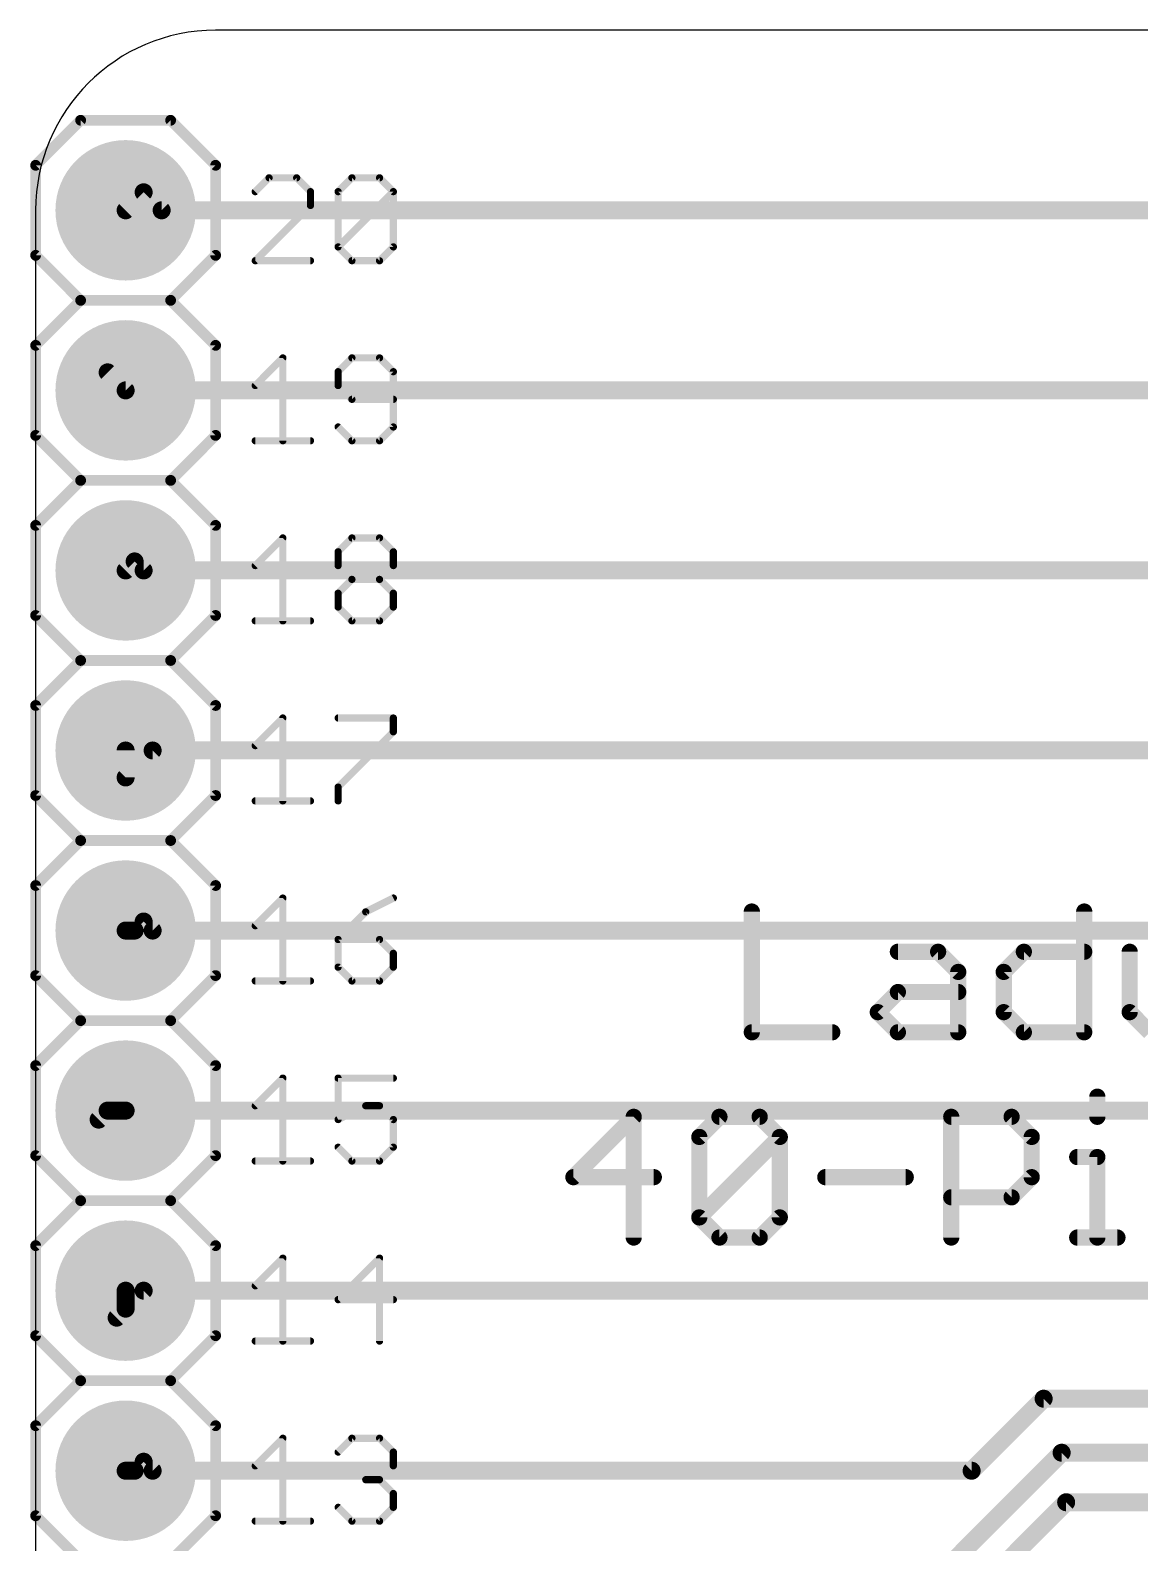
# Model space of a CAD drawing. Extents: x -28 to 28, y -5.2 to 53.3.
# Drawn here: x -28.02 to -12.36, y 32 to 53.34 of the extents above; entities that cross this region are included whole.
import ezdxf

# ---------------------------------------------------------------- set-up
doc = ezdxf.new("R2010")
doc.units = 0
for name, color, linetype in [('1', 12, 'CONTINUOUS'), ('17', 110, 'CONTINUOUS'), ('20', 53, 'CONTINUOUS'), ('21', 40, 'CONTINUOUS'), ('29', 253, 'CONTINUOUS'), ('51', 253, 'CONTINUOUS')]:
    doc.layers.add(name, color=color, linetype=linetype)

# ---------------------------------------------------------------- blocks, each defined once
blk = doc.blocks.new('RECT')
blk.add_solid([(-0.5, -0.5), (0.5, -0.5), (-0.5, 0.5), (0.5, 0.5)])
blk = doc.blocks.new('ROUNDP')
at = {"const_width": 0.5}
blk.add_lwpolyline([(0, -0.25, 1), (0, 0.25, 1), (0, -0.25)], format="xyb", dxfattribs=at)

msp = doc.modelspace()

# ---------------------------------------------------------------- linework, layer by layer
at = {"layer": '1', "const_width": 0.254}
for points in [[(-26.416, 51.054), (-26.67, 50.8)], [(-26.162, 50.8), (-26.416, 51.054)], [(-8.763, 50.8), (-26.162, 50.8)], [(-26.67, 48.26), (-26.924, 48.514)], [(-8.382, 48.26), (-26.67, 48.26)], [(-26.543, 45.847), (-26.67, 45.72)], [(-26.416, 45.72), (-26.543, 45.847)], [(-9.144, 45.72), (-26.416, 45.72)], [(-26.67, 42.799), (-26.67, 43.18)], [(-26.289, 43.18), (-26.67, 42.799)], [(-9.906, 43.18), (-26.289, 43.18)], [(-26.543, 40.64), (-26.67, 40.64)], [(-26.416, 40.767), (-26.543, 40.64)], [(-26.289, 40.64), (-26.416, 40.767)], [(-10.795, 40.64), (-26.289, 40.64)], [(-26.924, 38.1), (-27.051, 37.973)], [(-26.924, 38.1), (-26.67, 38.1)], [(-7.4295, 38.1), (-26.924, 38.1)], [(-26.67, 35.306), (-26.67, 35.56)], [(-26.416, 35.56), (-26.67, 35.306)], [(-5.969, 35.56), (-26.416, 35.56)], [(-26.67, 35.306), (-26.797, 35.179)], [(-13.716, 34.036), (-14.732, 33.02)], [(-5.207, 34.036), (-13.716, 34.036)], [(-13.462, 33.274), (-16.256, 30.48)], [(-5.3975, 33.274), (-13.462, 33.274)], [(-26.543, 33.02), (-26.67, 33.02)], [(-26.416, 33.147), (-26.543, 33.02)], [(-26.289, 33.02), (-26.416, 33.147)], [(-14.732, 33.02), (-26.289, 33.02)], [(-13.3985, 32.5755), (-18.034, 27.94)], [(-5.7785, 32.5755), (-13.3985, 32.5755)]]:
    msp.add_lwpolyline(points, dxfattribs=at)
at = {"layer": '1', "const_width": 0.127}
for points in [[(-26.3711, 51.0989, 1), (-26.4609, 51.0091)], [(-26.3711, 51.0091, 1), (-26.4609, 51.0989)], [(-26.7149, 50.8449, 1), (-26.6251, 50.7551)], [(-26.162, 50.8635, 1), (-26.162, 50.7365)], [(-26.2069, 50.7551, 1), (-26.1171, 50.8449)], [(-26.8791, 48.5589, 1), (-26.9689, 48.4691)], [(-26.67, 48.3235, 1), (-26.67, 48.1965)], [(-26.7149, 48.2151, 1), (-26.6251, 48.3049)], [(-26.4981, 45.8919, 1), (-26.5879, 45.8021)], [(-26.4981, 45.8021, 1), (-26.5879, 45.8919)], [(-26.7149, 45.7649, 1), (-26.6251, 45.6751)], [(-26.416, 45.7835, 1), (-26.416, 45.6565)], [(-26.4609, 45.6751, 1), (-26.3711, 45.7649)], [(-26.6065, 43.18, 1), (-26.7335, 43.18)], [(-26.289, 43.2435, 1), (-26.289, 43.1165)], [(-26.2441, 43.1351, 1), (-26.3339, 43.2249)], [(-26.7149, 42.8439, 1), (-26.6251, 42.7541)], [(-26.7335, 42.799, 1), (-26.6065, 42.799)], [(-26.67, 40.7035, 1), (-26.67, 40.5765)], [(-26.543, 40.5765, 1), (-26.543, 40.7035)], [(-26.3711, 40.8119, 1), (-26.4609, 40.7221)], [(-26.3711, 40.7221, 1), (-26.4609, 40.8119)], [(-26.289, 40.7035, 1), (-26.289, 40.5765)], [(-26.5879, 40.6849, 1), (-26.4981, 40.5951)], [(-26.3339, 40.5951, 1), (-26.2441, 40.6849)], [(-26.924, 38.1635, 1), (-26.924, 38.0365)], [(-26.924, 38.1635, 1), (-26.924, 38.0365)], [(-26.8791, 38.0551, 1), (-26.9689, 38.1449)], [(-26.67, 38.0365, 1), (-26.67, 38.1635)], [(-27.0959, 38.0179, 1), (-27.0061, 37.9281)], [(-26.6065, 35.56, 1), (-26.7335, 35.56)], [(-26.416, 35.6235, 1), (-26.416, 35.4965)], [(-26.3711, 35.5151, 1), (-26.4609, 35.6049)], [(-26.6251, 35.2611, 1), (-26.7149, 35.3509)], [(-26.8419, 35.2239, 1), (-26.7521, 35.1341)], [(-26.7149, 35.3509, 1), (-26.6251, 35.2611)], [(-26.7335, 35.306, 1), (-26.6065, 35.306)], [(-13.716, 34.0995, 1), (-13.716, 33.9725)], [(-13.6711, 33.9911, 1), (-13.7609, 34.0809)], [(-13.462, 33.3375, 1), (-13.462, 33.2105)], [(-13.4171, 33.2291, 1), (-13.5069, 33.3189)], [(-26.67, 33.0835, 1), (-26.67, 32.9565)], [(-26.5879, 33.0649, 1), (-26.4981, 32.9751)], [(-26.543, 32.9565, 1), (-26.543, 33.0835)], [(-26.3711, 33.1919, 1), (-26.4609, 33.1021)], [(-26.3711, 33.1021, 1), (-26.4609, 33.1919)], [(-26.289, 33.0835, 1), (-26.289, 32.9565)], [(-26.3339, 32.9751, 1), (-26.2441, 33.0649)], [(-14.7769, 33.0649, 1), (-14.6871, 32.9751)], [(-14.732, 32.9565, 1), (-14.732, 33.0835)], [(-13.3985, 32.639, 1), (-13.3985, 32.512)], [(-13.3536, 32.5306, 1), (-13.4434, 32.6204)]]:
    msp.add_lwpolyline(points, format="xyb", dxfattribs=at)
at = {"layer": '20'}
for p, q in [((25.4, 53.34), (-25.4, 53.34)), ((-27.94, 50.8), (-27.94, -2.54))]:
    msp.add_line(p, q, dxfattribs=at)
msp.add_arc((-25.4, 50.8), 2.54, 90, 180, dxfattribs=at)
at = {"layer": '21'}
for points, const_width in [([(-27.94, 51.435), (-27.305, 52.07)], 0.1524), ([(-27.305, 52.07), (-26.035, 52.07)], 0.1524), ([(-26.035, 52.07), (-25.4, 51.435)], 0.1524), ([(-27.94, 50.165), (-27.94, 51.435)], 0.1524), ([(-25.4, 51.435), (-25.4, 50.165)], 0.1524), ([(-24.6463, 51.2582), (-24.8412, 51.0633)], 0.1016), ([(-24.2565, 51.2582), (-24.6463, 51.2582)], 0.1016), ([(-24.0616, 51.0633), (-24.2565, 51.2582)], 0.1016), ([(-23.6718, 51.0633), (-23.4769, 51.2582)], 0.1016), ([(-23.4769, 51.2582), (-23.0871, 51.2582)], 0.1016), ([(-23.0871, 51.2582), (-22.8922, 51.0633)], 0.1016), ([(-24.0616, 50.8684), (-24.0616, 51.0633)], 0.1016), ([(-23.6718, 50.2837), (-23.6718, 51.0633)], 0.1016), ([(-23.6718, 50.2837), (-22.8922, 51.0633)], 0.1016), ([(-22.8922, 51.0633), (-22.8922, 50.2837)], 0.1016), ([(-24.8412, 50.0888), (-24.0616, 50.8684)], 0.1016), ([(-27.94, 50.165), (-27.305, 49.53)], 0.1524), ([(-26.035, 49.53), (-25.4, 50.165)], 0.1524), ([(-24.0616, 50.0888), (-24.8412, 50.0888)], 0.1016), ([(-23.4769, 50.0888), (-23.6718, 50.2837)], 0.1016), ([(-23.0871, 50.0888), (-23.4769, 50.0888)], 0.1016), ([(-22.8922, 50.2837), (-23.0871, 50.0888)], 0.1016), ([(-27.94, 48.895), (-27.305, 49.53)], 0.1524), ([(-27.305, 49.53), (-26.035, 49.53)], 0.1524), ([(-26.035, 49.53), (-25.4, 48.895)], 0.1524), ([(-27.94, 47.625), (-27.94, 48.895)], 0.1524), ([(-25.4, 48.895), (-25.4, 47.625)], 0.1524), ([(-24.8412, 48.3284), (-24.4514, 48.7182)], 0.1016), ([(-24.4514, 48.7182), (-24.4514, 47.5488)], 0.1016), ([(-23.4769, 48.7182), (-23.6718, 48.5233)], 0.1016), ([(-23.0871, 48.7182), (-23.4769, 48.7182)], 0.1016), ([(-22.8922, 48.5233), (-23.0871, 48.7182)], 0.1016), ([(-23.6718, 48.5233), (-23.6718, 48.3284)], 0.1016), ([(-22.8922, 47.7437), (-22.8922, 48.5233)], 0.1016), ([(-23.6718, 48.3284), (-23.4769, 48.1335)], 0.1016), ([(-23.4769, 48.1335), (-22.8922, 48.1335)], 0.1016), ([(-23.6718, 47.7437), (-23.4769, 47.5488)], 0.1016), ([(-23.0871, 47.5488), (-22.8922, 47.7437)], 0.1016), ([(-27.94, 47.625), (-27.305, 46.99)], 0.1524), ([(-26.035, 46.99), (-25.4, 47.625)], 0.1524), ([(-24.8412, 47.5488), (-24.0616, 47.5488)], 0.1016), ([(-23.4769, 47.5488), (-23.0871, 47.5488)], 0.1016), ([(-27.94, 46.355), (-27.305, 46.99)], 0.1524), ([(-27.305, 46.99), (-26.035, 46.99)], 0.1524), ([(-26.035, 46.99), (-25.4, 46.355)], 0.1524), ([(-27.94, 45.085), (-27.94, 46.355)], 0.1524), ([(-25.4, 46.355), (-25.4, 45.085)], 0.1524), ([(-24.8412, 45.7884), (-24.4514, 46.1782)], 0.1016), ([(-24.4514, 46.1782), (-24.4514, 45.0088)], 0.1016), ([(-23.6718, 45.9833), (-23.4769, 46.1782)], 0.1016), ([(-23.4769, 46.1782), (-23.0871, 46.1782)], 0.1016), ([(-23.0871, 46.1782), (-22.8922, 45.9833)], 0.1016), ([(-23.6718, 45.7884), (-23.6718, 45.9833)], 0.1016), ([(-22.8922, 45.9833), (-22.8922, 45.7884)], 0.1016), ([(-23.4769, 45.5935), (-23.6718, 45.7884)], 0.1016), ([(-22.8922, 45.7884), (-23.0871, 45.5935)], 0.1016), ([(-23.6718, 45.3986), (-23.4769, 45.5935)], 0.1016), ([(-23.6718, 45.2037), (-23.6718, 45.3986)], 0.1016), ([(-23.4769, 45.5935), (-23.0871, 45.5935)], 0.1016), ([(-23.0871, 45.5935), (-22.8922, 45.3986)], 0.1016), ([(-22.8922, 45.3986), (-22.8922, 45.2037)], 0.1016), ([(-23.4769, 45.0088), (-23.6718, 45.2037)], 0.1016), ([(-22.8922, 45.2037), (-23.0871, 45.0088)], 0.1016), ([(-27.305, 44.45), (-27.94, 45.085)], 0.1524), ([(-25.4, 45.085), (-26.035, 44.45)], 0.1524), ([(-24.8412, 45.0088), (-24.0616, 45.0088)], 0.1016), ([(-23.0871, 45.0088), (-23.4769, 45.0088)], 0.1016), ([(-27.94, 43.815), (-27.305, 44.45)], 0.1524), ([(-27.305, 44.45), (-26.035, 44.45)], 0.1524), ([(-26.035, 44.45), (-25.4, 43.815)], 0.1524), ([(-27.94, 42.545), (-27.94, 43.815)], 0.1524), ([(-25.4, 43.815), (-25.4, 42.545)], 0.1524), ([(-24.8412, 43.2484), (-24.4514, 43.6382)], 0.1016), ([(-24.4514, 43.6382), (-24.4514, 42.4688)], 0.1016), ([(-23.6718, 43.6382), (-22.8922, 43.6382)], 0.1016), ([(-22.8922, 43.6382), (-22.8922, 43.4433)], 0.1016), ([(-22.8922, 43.4433), (-23.6718, 42.6637)], 0.1016), ([(-23.6718, 42.6637), (-23.6718, 42.4688)], 0.1016), ([(-27.305, 41.91), (-27.94, 42.545)], 0.1524), ([(-25.4, 42.545), (-26.035, 41.91)], 0.1524), ([(-24.8412, 42.4688), (-24.0616, 42.4688)], 0.1016), ([(-27.94, 41.275), (-27.305, 41.91)], 0.1524), ([(-27.305, 41.91), (-26.035, 41.91)], 0.1524), ([(-26.035, 41.91), (-25.4, 41.275)], 0.1524), ([(-27.94, 40.005), (-27.94, 41.275)], 0.1524), ([(-25.4, 41.275), (-25.4, 40.005)], 0.1524), ([(-24.8412, 40.7084), (-24.4514, 41.0982)], 0.1016), ([(-24.4514, 41.0982), (-24.4514, 39.9288)], 0.1016), ([(-22.8922, 41.0982), (-23.282, 40.9033)], 0.1016), ([(-17.8341, 40.9082), (-17.8341, 39.2049)], 0.2286), ([(-13.1436, 40.9082), (-13.1436, 39.2049)], 0.2286), ([(-23.282, 40.9033), (-23.6718, 40.5135)], 0.1016), ([(-23.6718, 40.5135), (-23.6718, 40.1237)], 0.1016), ([(-23.0871, 40.5135), (-23.6718, 40.5135)], 0.1016), ([(-22.8922, 40.3186), (-23.0871, 40.5135)], 0.1016), ([(-22.8922, 40.1237), (-22.8922, 40.3186)], 0.1016), ([(-15.7727, 40.3404), (-15.205, 40.3404)], 0.2286), ([(-15.205, 40.3404), (-14.9211, 40.0565)], 0.2286), ([(-14.2791, 40.0565), (-13.9953, 40.3404)], 0.2286), ([(-13.9953, 40.3404), (-13.1436, 40.3404)], 0.2286), ([(-12.5016, 40.3404), (-12.5016, 39.4888)], 0.2286), ([(-23.6718, 40.1237), (-23.4769, 39.9288)], 0.1016), ([(-23.0871, 39.9288), (-22.8922, 40.1237)], 0.1016), ([(-14.9211, 40.0565), (-14.9211, 39.2049)], 0.2286), ([(-14.2791, 39.4888), (-14.2791, 40.0565)], 0.2286), ([(-27.94, 40.005), (-27.305, 39.37)], 0.1524), ([(-26.035, 39.37), (-25.4, 40.005)], 0.1524), ([(-24.8412, 39.9288), (-24.0616, 39.9288)], 0.1016), ([(-23.4769, 39.9288), (-23.0871, 39.9288)], 0.1016), ([(-16.0566, 39.4888), (-15.7727, 39.7726)], 0.2286), ([(-15.7727, 39.7726), (-14.9211, 39.7726)], 0.2286), ([(-15.7727, 39.2049), (-16.0566, 39.4888)], 0.2286), ([(-13.9953, 39.2049), (-14.2791, 39.4888)], 0.2286), ([(-12.5016, 39.4888), (-12.2178, 39.2049)], 0.2286), ([(-27.94, 38.735), (-27.305, 39.37)], 0.1524), ([(-27.305, 39.37), (-26.035, 39.37)], 0.1524), ([(-26.035, 39.37), (-25.4, 38.735)], 0.1524), ([(-17.8341, 39.2049), (-16.6986, 39.2049)], 0.2286), ([(-14.9211, 39.2049), (-15.7727, 39.2049)], 0.2286), ([(-13.1436, 39.2049), (-13.9953, 39.2049)], 0.2286), ([(-27.94, 37.465), (-27.94, 38.735)], 0.1524), ([(-25.4, 38.735), (-25.4, 37.465)], 0.1524), ([(-24.8412, 38.1684), (-24.4514, 38.5582)], 0.1016), ([(-24.4514, 38.5582), (-24.4514, 37.3888)], 0.1016), ([(-22.8922, 38.5582), (-23.6718, 38.5582)], 0.1016), ([(-23.6718, 38.5582), (-23.6718, 37.9735)], 0.1016), ([(-12.9584, 38.2964), (-12.9584, 38.0126)], 0.2286), ([(-23.6718, 37.9735), (-23.282, 38.1684)], 0.1016), ([(-23.282, 38.1684), (-23.0871, 38.1684)], 0.1016), ([(-23.0871, 38.1684), (-22.8922, 37.9735)], 0.1016), ([(-22.8922, 37.9735), (-22.8922, 37.5837)], 0.1016), ([(-19.5006, 38.0126), (-20.3522, 37.1609)], 0.2286), ([(-19.5006, 36.3093), (-19.5006, 38.0126)], 0.2286), ([(-18.5747, 37.7287), (-18.2908, 38.0126)], 0.2286), ([(-18.2908, 38.0126), (-17.7231, 38.0126)], 0.2286), ([(-17.7231, 38.0126), (-17.4392, 37.7287)], 0.2286), ([(-15.0197, 36.3093), (-15.0197, 38.0126)], 0.2286), ([(-15.0197, 38.0126), (-14.1681, 38.0126)], 0.2286), ([(-14.1681, 38.0126), (-13.8842, 37.7287)], 0.2286), ([(-18.5747, 36.5932), (-18.5747, 37.7287)], 0.2286), ([(-18.5747, 36.5932), (-17.4392, 37.7287)], 0.2286), ([(-17.4392, 37.7287), (-17.4392, 36.5932)], 0.2286), ([(-13.8842, 37.7287), (-13.8842, 37.1609)], 0.2286), ([(-23.4769, 37.3888), (-23.6718, 37.5837)], 0.1016), ([(-22.8922, 37.5837), (-23.0871, 37.3888)], 0.1016), ([(-13.2423, 37.4448), (-12.9584, 37.4448)], 0.2286), ([(-12.9584, 37.4448), (-12.9584, 36.3093)], 0.2286), ([(-27.305, 36.83), (-27.94, 37.465)], 0.1524), ([(-25.4, 37.465), (-26.035, 36.83)], 0.1524), ([(-24.8412, 37.3888), (-24.0616, 37.3888)], 0.1016), ([(-23.0871, 37.3888), (-23.4769, 37.3888)], 0.1016), ([(-20.3522, 37.1609), (-19.2167, 37.1609)], 0.2286), ([(-16.7972, 37.1609), (-15.6617, 37.1609)], 0.2286), ([(-13.8842, 37.1609), (-14.1681, 36.8771)], 0.2286), ([(-14.1681, 36.8771), (-15.0197, 36.8771)], 0.2286), ([(-27.94, 36.195), (-27.305, 36.83)], 0.1524), ([(-27.305, 36.83), (-26.035, 36.83)], 0.1524), ([(-26.035, 36.83), (-25.4, 36.195)], 0.1524), ([(-18.2908, 36.3093), (-18.5747, 36.5932)], 0.2286), ([(-17.4392, 36.5932), (-17.7231, 36.3093)], 0.2286), ([(-27.94, 34.925), (-27.94, 36.195)], 0.1524), ([(-25.4, 36.195), (-25.4, 34.925)], 0.1524), ([(-17.7231, 36.3093), (-18.2908, 36.3093)], 0.2286), ([(-13.2423, 36.3093), (-12.6745, 36.3093)], 0.2286), ([(-24.8412, 35.6284), (-24.4514, 36.0182)], 0.1016), ([(-24.4514, 36.0182), (-24.4514, 34.8488)], 0.1016), ([(-23.0871, 36.0182), (-23.6718, 35.4335)], 0.1016), ([(-23.0871, 34.8488), (-23.0871, 36.0182)], 0.1016), ([(-23.6718, 35.4335), (-22.8922, 35.4335)], 0.1016), ([(-27.305, 34.29), (-27.94, 34.925)], 0.1524), ([(-25.4, 34.925), (-26.035, 34.29)], 0.1524), ([(-24.8412, 34.8488), (-24.0616, 34.8488)], 0.1016), ([(-27.94, 33.655), (-27.305, 34.29)], 0.1524), ([(-27.305, 34.29), (-26.035, 34.29)], 0.1524), ([(-26.035, 34.29), (-25.4, 33.655)], 0.1524), ([(-27.94, 32.385), (-27.94, 33.655)], 0.1524), ([(-25.4, 33.655), (-25.4, 32.385)], 0.1524), ([(-24.8412, 33.0884), (-24.4514, 33.4782)], 0.1016), ([(-24.4514, 33.4782), (-24.4514, 32.3088)], 0.1016), ([(-23.6718, 33.2833), (-23.4769, 33.4782)], 0.1016), ([(-23.4769, 33.4782), (-23.0871, 33.4782)], 0.1016), ([(-23.0871, 33.4782), (-22.8922, 33.2833)], 0.1016), ([(-22.8922, 33.2833), (-22.8922, 33.0884)], 0.1016), ([(-22.8922, 33.0884), (-23.0871, 32.8935)], 0.1016), ([(-23.0871, 32.8935), (-23.282, 32.8935)], 0.1016), ([(-23.0871, 32.8935), (-22.8922, 32.6986)], 0.1016), ([(-22.8922, 32.6986), (-22.8922, 32.5037)], 0.1016), ([(-27.94, 32.385), (-27.305, 31.75)], 0.1524), ([(-26.035, 31.75), (-25.4, 32.385)], 0.1524), ([(-23.4769, 32.3088), (-23.6718, 32.5037)], 0.1016), ([(-22.8922, 32.5037), (-23.0871, 32.3088)], 0.1016), ([(-24.8412, 32.3088), (-24.0616, 32.3088)], 0.1016), ([(-23.0871, 32.3088), (-23.4769, 32.3088)], 0.1016)]:
    msp.add_lwpolyline(points, dxfattribs=dict(at, const_width=const_width))
for points, const_width in [([(-27.305, 52.1081, 1), (-27.305, 52.0319)], 0.0762), ([(-27.2781, 52.0431, 1), (-27.3319, 52.0969)], 0.0762), ([(-26.0081, 52.0969, 1), (-26.0619, 52.0431)], 0.0762), ([(-26.035, 52.0319, 1), (-26.035, 52.1081)], 0.0762), ([(-27.9019, 51.435, 1), (-27.9781, 51.435)], 0.0762), ([(-27.9669, 51.4619, 1), (-27.9131, 51.4081)], 0.0762), ([(-25.3619, 51.435, 1), (-25.4381, 51.435)], 0.0762), ([(-25.4269, 51.4081, 1), (-25.3731, 51.4619)], 0.0762), ([(-24.6463, 51.2836, 1), (-24.6463, 51.2328)], 0.0508), ([(-24.6283, 51.2402, 1), (-24.6643, 51.2762)], 0.0508), ([(-24.2385, 51.2762, 1), (-24.2745, 51.2402)], 0.0508), ([(-24.2565, 51.2328, 1), (-24.2565, 51.2836)], 0.0508), ([(-23.4769, 51.2836, 1), (-23.4769, 51.2328)], 0.0508), ([(-23.4589, 51.2402, 1), (-23.4949, 51.2762)], 0.0508), ([(-23.0691, 51.2762, 1), (-23.1051, 51.2402)], 0.0508), ([(-23.0871, 51.2328, 1), (-23.0871, 51.2836)], 0.0508), ([(-24.8592, 51.0813, 1), (-24.8232, 51.0453)], 0.0508), ([(-24.0362, 51.0633, 1), (-24.087, 51.0633)], 0.0508), ([(-24.0796, 51.0453, 1), (-24.0436, 51.0813)], 0.0508), ([(-23.6898, 51.0813, 1), (-23.6538, 51.0453)], 0.0508), ([(-23.6464, 51.0633, 1), (-23.6972, 51.0633)], 0.0508), ([(-22.8668, 51.0633, 1), (-22.9176, 51.0633)], 0.0508), ([(-22.8742, 51.0453, 1), (-22.9102, 51.0813)], 0.0508), ([(-22.9102, 51.0453, 1), (-22.8742, 51.0813)], 0.0508), ([(-24.087, 50.8684, 1), (-24.0362, 50.8684)], 0.0508), ([(-24.0436, 50.8504, 1), (-24.0796, 50.8864)], 0.0508), ([(-27.9781, 50.165, 1), (-27.9019, 50.165)], 0.0762), ([(-27.9131, 50.1919, 1), (-27.9669, 50.1381)], 0.0762), ([(-25.4381, 50.165, 1), (-25.3619, 50.165)], 0.0762), ([(-25.3731, 50.1381, 1), (-25.4269, 50.1919)], 0.0762), ([(-23.6538, 50.3017, 1), (-23.6898, 50.2657)], 0.0508), ([(-23.6898, 50.3017, 1), (-23.6538, 50.2657)], 0.0508), ([(-23.6972, 50.2837, 1), (-23.6464, 50.2837)], 0.0508), ([(-22.9176, 50.2837, 1), (-22.8668, 50.2837)], 0.0508), ([(-22.8742, 50.2657, 1), (-22.9102, 50.3017)], 0.0508), ([(-24.8592, 50.1068, 1), (-24.8232, 50.0708)], 0.0508), ([(-24.8412, 50.1142, 1), (-24.8412, 50.0634)], 0.0508), ([(-24.0616, 50.0634, 1), (-24.0616, 50.1142)], 0.0508), ([(-23.4769, 50.1142, 1), (-23.4769, 50.0634)], 0.0508), ([(-23.4949, 50.0708, 1), (-23.4589, 50.1068)], 0.0508), ([(-23.1051, 50.1068, 1), (-23.0691, 50.0708)], 0.0508), ([(-23.0871, 50.0634, 1), (-23.0871, 50.1142)], 0.0508), ([(-27.305, 49.5681, 1), (-27.305, 49.4919)], 0.0762), ([(-27.2781, 49.5031, 1), (-27.3319, 49.5569)], 0.0762), ([(-27.3319, 49.5031, 1), (-27.2781, 49.5569)], 0.0762), ([(-26.0081, 49.5569, 1), (-26.0619, 49.5031)], 0.0762), ([(-26.0619, 49.5569, 1), (-26.0081, 49.5031)], 0.0762), ([(-26.035, 49.4919, 1), (-26.035, 49.5681)], 0.0762), ([(-27.9019, 48.895, 1), (-27.9781, 48.895)], 0.0762), ([(-27.9669, 48.9219, 1), (-27.9131, 48.8681)], 0.0762), ([(-25.3619, 48.895, 1), (-25.4381, 48.895)], 0.0762), ([(-25.4269, 48.8681, 1), (-25.3731, 48.9219)], 0.0762), ([(-24.426, 48.7182, 1), (-24.4768, 48.7182)], 0.0508), ([(-24.4334, 48.7002, 1), (-24.4694, 48.7362)], 0.0508), ([(-23.4769, 48.7436, 1), (-23.4769, 48.6928)], 0.0508), ([(-23.4589, 48.7002, 1), (-23.4949, 48.7362)], 0.0508), ([(-23.0691, 48.7362, 1), (-23.1051, 48.7002)], 0.0508), ([(-23.0871, 48.6928, 1), (-23.0871, 48.7436)], 0.0508), ([(-23.6898, 48.5413, 1), (-23.6538, 48.5053)], 0.0508), ([(-23.6464, 48.5233, 1), (-23.6972, 48.5233)], 0.0508), ([(-22.8668, 48.5233, 1), (-22.9176, 48.5233)], 0.0508), ([(-22.9102, 48.5053, 1), (-22.8742, 48.5413)], 0.0508), ([(-24.8592, 48.3464, 1), (-24.8232, 48.3104)], 0.0508), ([(-23.6538, 48.3464, 1), (-23.6898, 48.3104)], 0.0508), ([(-23.6972, 48.3284, 1), (-23.6464, 48.3284)], 0.0508), ([(-23.4769, 48.1589, 1), (-23.4769, 48.1081)], 0.0508), ([(-23.4949, 48.1155, 1), (-23.4589, 48.1515)], 0.0508), ([(-22.8922, 48.1081, 1), (-22.8922, 48.1589)], 0.0508), ([(-23.6538, 47.7617, 1), (-23.6898, 47.7257)], 0.0508), ([(-22.8742, 47.7257, 1), (-22.9102, 47.7617)], 0.0508), ([(-27.9781, 47.625, 1), (-27.9019, 47.625)], 0.0762), ([(-27.9131, 47.6519, 1), (-27.9669, 47.5981)], 0.0762), ([(-25.4381, 47.625, 1), (-25.3619, 47.625)], 0.0762), ([(-25.3731, 47.5981, 1), (-25.4269, 47.6519)], 0.0762), ([(-24.8412, 47.5742, 1), (-24.8412, 47.5234)], 0.0508), ([(-24.0616, 47.5234, 1), (-24.0616, 47.5742)], 0.0508), ([(-23.4769, 47.5742, 1), (-23.4769, 47.5234)], 0.0508), ([(-23.4949, 47.5308, 1), (-23.4589, 47.5668)], 0.0508), ([(-23.1051, 47.5668, 1), (-23.0691, 47.5308)], 0.0508), ([(-23.0871, 47.5234, 1), (-23.0871, 47.5742)], 0.0508), ([(-22.9176, 47.7437, 1), (-22.8668, 47.7437)], 0.0508), ([(-24.4768, 47.5488, 1), (-24.426, 47.5488)], 0.0508), ([(-27.305, 47.0281, 1), (-27.305, 46.9519)], 0.0762), ([(-27.2781, 46.9631, 1), (-27.3319, 47.0169)], 0.0762), ([(-27.3319, 46.9631, 1), (-27.2781, 47.0169)], 0.0762), ([(-26.0081, 47.0169, 1), (-26.0619, 46.9631)], 0.0762), ([(-26.0619, 47.0169, 1), (-26.0081, 46.9631)], 0.0762), ([(-26.035, 46.9519, 1), (-26.035, 47.0281)], 0.0762), ([(-27.9019, 46.355, 1), (-27.9781, 46.355)], 0.0762), ([(-27.9669, 46.3819, 1), (-27.9131, 46.3281)], 0.0762), ([(-25.3619, 46.355, 1), (-25.4381, 46.355)], 0.0762), ([(-25.4269, 46.3281, 1), (-25.3731, 46.3819)], 0.0762), ([(-24.426, 46.1782, 1), (-24.4768, 46.1782)], 0.0508), ([(-24.4334, 46.1602, 1), (-24.4694, 46.1962)], 0.0508), ([(-23.4769, 46.2036, 1), (-23.4769, 46.1528)], 0.0508), ([(-23.4589, 46.1602, 1), (-23.4949, 46.1962)], 0.0508), ([(-23.0691, 46.1962, 1), (-23.1051, 46.1602)], 0.0508), ([(-23.0871, 46.1528, 1), (-23.0871, 46.2036)], 0.0508), ([(-23.6898, 46.0013, 1), (-23.6538, 45.9653)], 0.0508), ([(-23.6464, 45.9833, 1), (-23.6972, 45.9833)], 0.0508), ([(-22.8668, 45.9833, 1), (-22.9176, 45.9833)], 0.0508), ([(-22.9102, 45.9653, 1), (-22.8742, 46.0013)], 0.0508), ([(-24.8592, 45.8064, 1), (-24.8232, 45.7704)], 0.0508), ([(-23.6538, 45.8064, 1), (-23.6898, 45.7704)], 0.0508), ([(-23.6972, 45.7884, 1), (-23.6464, 45.7884)], 0.0508), ([(-22.9176, 45.7884, 1), (-22.8668, 45.7884)], 0.0508), ([(-22.8742, 45.7704, 1), (-22.9102, 45.8064)], 0.0508), ([(-23.6464, 45.3986, 1), (-23.6972, 45.3986)], 0.0508), ([(-23.4769, 45.6189, 1), (-23.4769, 45.5681)], 0.0508), ([(-23.4589, 45.5755, 1), (-23.4949, 45.6115)], 0.0508), ([(-23.4949, 45.5755, 1), (-23.4589, 45.6115)], 0.0508), ([(-23.0691, 45.6115, 1), (-23.1051, 45.5755)], 0.0508), ([(-23.1051, 45.6115, 1), (-23.0691, 45.5755)], 0.0508), ([(-23.0871, 45.5681, 1), (-23.0871, 45.6189)], 0.0508), ([(-22.8668, 45.3986, 1), (-22.9176, 45.3986)], 0.0508), ([(-23.6898, 45.4166, 1), (-23.6538, 45.3806)], 0.0508), ([(-23.6538, 45.2217, 1), (-23.6898, 45.1857)], 0.0508), ([(-22.9102, 45.3806, 1), (-22.8742, 45.4166)], 0.0508), ([(-22.8742, 45.1857, 1), (-22.9102, 45.2217)], 0.0508), ([(-27.9781, 45.085, 1), (-27.9019, 45.085)], 0.0762), ([(-27.9131, 45.1119, 1), (-27.9669, 45.0581)], 0.0762), ([(-25.4381, 45.085, 1), (-25.3619, 45.085)], 0.0762), ([(-25.3731, 45.0581, 1), (-25.4269, 45.1119)], 0.0762), ([(-24.8412, 45.0342, 1), (-24.8412, 44.9834)], 0.0508), ([(-24.4768, 45.0088, 1), (-24.426, 45.0088)], 0.0508), ([(-24.0616, 44.9834, 1), (-24.0616, 45.0342)], 0.0508), ([(-23.6972, 45.2037, 1), (-23.6464, 45.2037)], 0.0508), ([(-23.4769, 45.0342, 1), (-23.4769, 44.9834)], 0.0508), ([(-23.4949, 44.9908, 1), (-23.4589, 45.0268)], 0.0508), ([(-23.1051, 45.0268, 1), (-23.0691, 44.9908)], 0.0508), ([(-23.0871, 44.9834, 1), (-23.0871, 45.0342)], 0.0508), ([(-22.9176, 45.2037, 1), (-22.8668, 45.2037)], 0.0508), ([(-27.305, 44.4881, 1), (-27.305, 44.4119)], 0.0762), ([(-27.2781, 44.4231, 1), (-27.3319, 44.4769)], 0.0762), ([(-27.3319, 44.4231, 1), (-27.2781, 44.4769)], 0.0762), ([(-26.0081, 44.4769, 1), (-26.0619, 44.4231)], 0.0762), ([(-26.0619, 44.4769, 1), (-26.0081, 44.4231)], 0.0762), ([(-26.035, 44.4119, 1), (-26.035, 44.4881)], 0.0762), ([(-27.9019, 43.815, 1), (-27.9781, 43.815)], 0.0762), ([(-27.9669, 43.8419, 1), (-27.9131, 43.7881)], 0.0762), ([(-25.3619, 43.815, 1), (-25.4381, 43.815)], 0.0762), ([(-25.4269, 43.7881, 1), (-25.3731, 43.8419)], 0.0762), ([(-24.426, 43.6382, 1), (-24.4768, 43.6382)], 0.0508), ([(-24.4334, 43.6202, 1), (-24.4694, 43.6562)], 0.0508), ([(-23.6718, 43.6636, 1), (-23.6718, 43.6128)], 0.0508), ([(-22.8668, 43.6382, 1), (-22.9176, 43.6382)], 0.0508), ([(-22.8922, 43.6128, 1), (-22.8922, 43.6636)], 0.0508), ([(-22.9176, 43.4433, 1), (-22.8668, 43.4433)], 0.0508), ([(-22.8742, 43.4253, 1), (-22.9102, 43.4613)], 0.0508), ([(-24.8592, 43.2664, 1), (-24.8232, 43.2304)], 0.0508), ([(-23.6898, 42.6817, 1), (-23.6538, 42.6457)], 0.0508), ([(-23.6464, 42.6637, 1), (-23.6972, 42.6637)], 0.0508), ([(-27.9781, 42.545, 1), (-27.9019, 42.545)], 0.0762), ([(-27.9131, 42.5719, 1), (-27.9669, 42.5181)], 0.0762), ([(-25.4381, 42.545, 1), (-25.3619, 42.545)], 0.0762), ([(-25.3731, 42.5181, 1), (-25.4269, 42.5719)], 0.0762), ([(-24.8412, 42.4942, 1), (-24.8412, 42.4434)], 0.0508), ([(-24.4768, 42.4688, 1), (-24.426, 42.4688)], 0.0508), ([(-24.0616, 42.4434, 1), (-24.0616, 42.4942)], 0.0508), ([(-23.6972, 42.4688, 1), (-23.6464, 42.4688)], 0.0508), ([(-27.305, 41.9481, 1), (-27.305, 41.8719)], 0.0762), ([(-27.2781, 41.8831, 1), (-27.3319, 41.9369)], 0.0762), ([(-27.3319, 41.8831, 1), (-27.2781, 41.9369)], 0.0762), ([(-26.0081, 41.9369, 1), (-26.0619, 41.8831)], 0.0762), ([(-26.0619, 41.9369, 1), (-26.0081, 41.8831)], 0.0762), ([(-26.035, 41.8719, 1), (-26.035, 41.9481)], 0.0762), ([(-27.9019, 41.275, 1), (-27.9781, 41.275)], 0.0762), ([(-27.9669, 41.3019, 1), (-27.9131, 41.2481)], 0.0762), ([(-25.3619, 41.275, 1), (-25.4381, 41.275)], 0.0762), ([(-25.4269, 41.2481, 1), (-25.3731, 41.3019)], 0.0762), ([(-24.426, 41.0982, 1), (-24.4768, 41.0982)], 0.0508), ([(-24.4334, 41.0802, 1), (-24.4694, 41.1162)], 0.0508), ([(-22.8808, 41.0755, 1), (-22.9036, 41.1209)], 0.0508), ([(-17.7769, 40.9082, 1), (-17.8912, 40.9082)], 0.1143), ([(-13.0865, 40.9082, 1), (-13.2008, 40.9082)], 0.1143), ([(-24.8592, 40.7264, 1), (-24.8232, 40.6904)], 0.0508), ([(-23.2934, 40.926, 1), (-23.2706, 40.8806)], 0.0508), ([(-23.264, 40.8853, 1), (-23.3, 40.9213)], 0.0508), ([(-23.6898, 40.5315, 1), (-23.6538, 40.4955)], 0.0508), ([(-23.6464, 40.5135, 1), (-23.6972, 40.5135)], 0.0508), ([(-23.6718, 40.5389, 1), (-23.6718, 40.4881)], 0.0508), ([(-23.0691, 40.5315, 1), (-23.1051, 40.4955)], 0.0508), ([(-23.0871, 40.4881, 1), (-23.0871, 40.5389)], 0.0508), ([(-22.8668, 40.3186, 1), (-22.9176, 40.3186)], 0.0508), ([(-22.9102, 40.3006, 1), (-22.8742, 40.3366)], 0.0508), ([(-15.7727, 40.3976, 1), (-15.7727, 40.2833)], 0.1143), ([(-15.1646, 40.3808, 1), (-15.2454, 40.3)], 0.1143), ([(-15.205, 40.2833, 1), (-15.205, 40.3976)], 0.1143), ([(-13.9953, 40.3976, 1), (-13.9953, 40.2833)], 0.1143), ([(-13.9548, 40.3, 1), (-14.0357, 40.3808)], 0.1143), ([(-13.1436, 40.2833, 1), (-13.1436, 40.3976)], 0.1143), ([(-12.4445, 40.3404, 1), (-12.5588, 40.3404)], 0.1143), ([(-23.6538, 40.1417, 1), (-23.6898, 40.1057)], 0.0508), ([(-23.6972, 40.1237, 1), (-23.6464, 40.1237)], 0.0508), ([(-22.9176, 40.1237, 1), (-22.8668, 40.1237)], 0.0508), ([(-22.8742, 40.1057, 1), (-22.9102, 40.1417)], 0.0508), ([(-14.864, 40.0565, 1), (-14.9783, 40.0565)], 0.1143), ([(-14.9615, 40.0161, 1), (-14.8807, 40.0969)], 0.1143), ([(-14.222, 40.0565, 1), (-14.3363, 40.0565)], 0.1143), ([(-14.3195, 40.0969, 1), (-14.2387, 40.0161)], 0.1143), ([(-27.9781, 40.005, 1), (-27.9019, 40.005)], 0.0762), ([(-27.9131, 40.0319, 1), (-27.9669, 39.9781)], 0.0762), ([(-25.4381, 40.005, 1), (-25.3619, 40.005)], 0.0762), ([(-25.3731, 39.9781, 1), (-25.4269, 40.0319)], 0.0762), ([(-24.8412, 39.9542, 1), (-24.8412, 39.9034)], 0.0508), ([(-24.4768, 39.9288, 1), (-24.426, 39.9288)], 0.0508), ([(-24.0616, 39.9034, 1), (-24.0616, 39.9542)], 0.0508), ([(-23.4769, 39.9542, 1), (-23.4769, 39.9034)], 0.0508), ([(-23.4949, 39.9108, 1), (-23.4589, 39.9468)], 0.0508), ([(-23.1051, 39.9468, 1), (-23.0691, 39.9108)], 0.0508), ([(-23.0871, 39.9034, 1), (-23.0871, 39.9542)], 0.0508), ([(-15.7727, 39.8298, 1), (-15.7727, 39.7155)], 0.1143), ([(-15.7323, 39.7322, 1), (-15.8131, 39.8131)], 0.1143), ([(-14.9211, 39.7155, 1), (-14.9211, 39.8298)], 0.1143), ([(-16.0162, 39.5292, 1), (-16.097, 39.4484)], 0.1143), ([(-16.097, 39.5292, 1), (-16.0162, 39.4484)], 0.1143), ([(-14.2387, 39.5292, 1), (-14.3195, 39.4484)], 0.1143), ([(-14.3363, 39.4888, 1), (-14.222, 39.4888)], 0.1143), ([(-12.4612, 39.5292, 1), (-12.5421, 39.4484)], 0.1143), ([(-12.5588, 39.4888, 1), (-12.4445, 39.4888)], 0.1143), ([(-27.305, 39.4081, 1), (-27.305, 39.3319)], 0.0762), ([(-27.2781, 39.3431, 1), (-27.3319, 39.3969)], 0.0762), ([(-27.3319, 39.3431, 1), (-27.2781, 39.3969)], 0.0762), ([(-26.0081, 39.3969, 1), (-26.0619, 39.3431)], 0.0762), ([(-26.0619, 39.3969, 1), (-26.0081, 39.3431)], 0.0762), ([(-26.035, 39.3319, 1), (-26.035, 39.4081)], 0.0762), ([(-17.8341, 39.2621, 1), (-17.8341, 39.1478)], 0.1143), ([(-17.8912, 39.2049, 1), (-17.7769, 39.2049)], 0.1143), ([(-16.6986, 39.1478, 1), (-16.6986, 39.2621)], 0.1143), ([(-15.7727, 39.2621, 1), (-15.7727, 39.1478)], 0.1143), ([(-15.8131, 39.1645, 1), (-15.7323, 39.2453)], 0.1143), ([(-14.9783, 39.2049, 1), (-14.864, 39.2049)], 0.1143), ([(-14.9211, 39.1478, 1), (-14.9211, 39.2621)], 0.1143), ([(-13.9953, 39.2621, 1), (-13.9953, 39.1478)], 0.1143), ([(-14.0357, 39.1645, 1), (-13.9548, 39.2453)], 0.1143), ([(-13.2008, 39.2049, 1), (-13.0865, 39.2049)], 0.1143), ([(-13.1436, 39.1478, 1), (-13.1436, 39.2621)], 0.1143), ([(-27.9019, 38.735, 1), (-27.9781, 38.735)], 0.0762), ([(-27.9669, 38.7619, 1), (-27.9131, 38.7081)], 0.0762), ([(-25.3619, 38.735, 1), (-25.4381, 38.735)], 0.0762), ([(-25.4269, 38.7081, 1), (-25.3731, 38.7619)], 0.0762), ([(-24.426, 38.5582, 1), (-24.4768, 38.5582)], 0.0508), ([(-24.4334, 38.5402, 1), (-24.4694, 38.5762)], 0.0508), ([(-23.6718, 38.5836, 1), (-23.6718, 38.5328)], 0.0508), ([(-23.6464, 38.5582, 1), (-23.6972, 38.5582)], 0.0508), ([(-22.8922, 38.5328, 1), (-22.8922, 38.5836)], 0.0508), ([(-12.9012, 38.2964, 1), (-13.0155, 38.2964)], 0.1143), ([(-24.8592, 38.1864, 1), (-24.8232, 38.1504)], 0.0508), ([(-23.282, 38.1938, 1), (-23.282, 38.143)], 0.0508), ([(-23.2706, 38.1457, 1), (-23.2934, 38.1911)], 0.0508), ([(-23.0691, 38.1864, 1), (-23.1051, 38.1504)], 0.0508), ([(-23.0871, 38.143, 1), (-23.0871, 38.1938)], 0.0508), ([(-23.6832, 37.9962, 1), (-23.6604, 37.9508)], 0.0508), ([(-23.6972, 37.9735, 1), (-23.6464, 37.9735)], 0.0508), ([(-22.8668, 37.9735, 1), (-22.9176, 37.9735)], 0.0508), ([(-22.9102, 37.9555, 1), (-22.8742, 37.9915)], 0.0508), ([(-19.4434, 38.0126, 1), (-19.5577, 38.0126)], 0.1143), ([(-19.4602, 37.9721, 1), (-19.541, 38.053)], 0.1143), ([(-18.2908, 38.0697, 1), (-18.2908, 37.9554)], 0.1143), ([(-18.2504, 37.9721, 1), (-18.3313, 38.053)], 0.1143), ([(-17.6827, 38.053, 1), (-17.7635, 37.9721)], 0.1143), ([(-17.7231, 37.9554, 1), (-17.7231, 38.0697)], 0.1143), ([(-14.9626, 38.0126, 1), (-15.0769, 38.0126)], 0.1143), ([(-15.0197, 38.0697, 1), (-15.0197, 37.9554)], 0.1143), ([(-14.1277, 38.053, 1), (-14.2085, 37.9721)], 0.1143), ([(-14.1681, 37.9554, 1), (-14.1681, 38.0697)], 0.1143), ([(-13.0155, 38.0126, 1), (-12.9012, 38.0126)], 0.1143), ([(-18.5176, 37.7287, 1), (-18.6319, 37.7287)], 0.1143), ([(-18.6151, 37.7691, 1), (-18.5343, 37.6883)], 0.1143), ([(-17.3821, 37.7287, 1), (-17.4964, 37.7287)], 0.1143), ([(-17.3988, 37.6883, 1), (-17.4796, 37.7691)], 0.1143), ([(-17.4796, 37.6883, 1), (-17.3988, 37.7691)], 0.1143), ([(-13.8271, 37.7287, 1), (-13.9414, 37.7287)], 0.1143), ([(-13.9247, 37.6883, 1), (-13.8438, 37.7691)], 0.1143), ([(-23.6538, 37.6017, 1), (-23.6898, 37.5657)], 0.0508), ([(-22.9176, 37.5837, 1), (-22.8668, 37.5837)], 0.0508), ([(-22.8742, 37.5657, 1), (-22.9102, 37.6017)], 0.0508), ([(-13.2423, 37.502, 1), (-13.2423, 37.3877)], 0.1143), ([(-12.9012, 37.4448, 1), (-13.0155, 37.4448)], 0.1143), ([(-12.9584, 37.3877, 1), (-12.9584, 37.502)], 0.1143), ([(-27.9781, 37.465, 1), (-27.9019, 37.465)], 0.0762), ([(-27.9131, 37.4919, 1), (-27.9669, 37.4381)], 0.0762), ([(-25.4381, 37.465, 1), (-25.3619, 37.465)], 0.0762), ([(-25.3731, 37.4381, 1), (-25.4269, 37.4919)], 0.0762), ([(-24.8412, 37.4142, 1), (-24.8412, 37.3634)], 0.0508), ([(-24.4768, 37.3888, 1), (-24.426, 37.3888)], 0.0508), ([(-24.0616, 37.3634, 1), (-24.0616, 37.4142)], 0.0508), ([(-23.4769, 37.4142, 1), (-23.4769, 37.3634)], 0.0508), ([(-23.4949, 37.3708, 1), (-23.4589, 37.4068)], 0.0508), ([(-23.1051, 37.4068, 1), (-23.0691, 37.3708)], 0.0508), ([(-23.0871, 37.3634, 1), (-23.0871, 37.4142)], 0.0508), ([(-20.3522, 37.2181, 1), (-20.3522, 37.1038)], 0.1143), ([(-20.3926, 37.2013, 1), (-20.3118, 37.1205)], 0.1143), ([(-19.2167, 37.1038, 1), (-19.2167, 37.2181)], 0.1143), ([(-16.7972, 37.2181, 1), (-16.7972, 37.1038)], 0.1143), ([(-15.6617, 37.1038, 1), (-15.6617, 37.2181)], 0.1143), ([(-13.9414, 37.1609, 1), (-13.8271, 37.1609)], 0.1143), ([(-13.8438, 37.1205, 1), (-13.9247, 37.2013)], 0.1143), ([(-15.0197, 36.9342, 1), (-15.0197, 36.8199)], 0.1143), ([(-14.2085, 36.9175, 1), (-14.1277, 36.8366)], 0.1143), ([(-14.1681, 36.8199, 1), (-14.1681, 36.9342)], 0.1143), ([(-27.305, 36.8681, 1), (-27.305, 36.7919)], 0.0762), ([(-27.2781, 36.8031, 1), (-27.3319, 36.8569)], 0.0762), ([(-27.3319, 36.8031, 1), (-27.2781, 36.8569)], 0.0762), ([(-26.0081, 36.8569, 1), (-26.0619, 36.8031)], 0.0762), ([(-26.0619, 36.8569, 1), (-26.0081, 36.8031)], 0.0762), ([(-26.035, 36.7919, 1), (-26.035, 36.8681)], 0.0762), ([(-18.5343, 36.6336, 1), (-18.6151, 36.5528)], 0.1143), ([(-17.3988, 36.5528, 1), (-17.4796, 36.6336)], 0.1143), ([(-18.6319, 36.5932, 1), (-18.5176, 36.5932)], 0.1143), ([(-18.6151, 36.6336, 1), (-18.5343, 36.5528)], 0.1143), ([(-17.4964, 36.5932, 1), (-17.3821, 36.5932)], 0.1143), ([(-27.9019, 36.195, 1), (-27.9781, 36.195)], 0.0762), ([(-25.3619, 36.195, 1), (-25.4381, 36.195)], 0.0762), ([(-19.5577, 36.3093, 1), (-19.4434, 36.3093)], 0.1143), ([(-18.2908, 36.3665, 1), (-18.2908, 36.2522)], 0.1143), ([(-18.3313, 36.2689, 1), (-18.2504, 36.3497)], 0.1143), ([(-17.7635, 36.3497, 1), (-17.6827, 36.2689)], 0.1143), ([(-17.7231, 36.2522, 1), (-17.7231, 36.3665)], 0.1143), ([(-15.0769, 36.3093, 1), (-14.9626, 36.3093)], 0.1143), ([(-13.2423, 36.3665, 1), (-13.2423, 36.2522)], 0.1143), ([(-13.0155, 36.3093, 1), (-12.9012, 36.3093)], 0.1143), ([(-12.6745, 36.2522, 1), (-12.6745, 36.3665)], 0.1143), ([(-27.9669, 36.2219, 1), (-27.9131, 36.1681)], 0.0762), ([(-25.4269, 36.1681, 1), (-25.3731, 36.2219)], 0.0762), ([(-24.426, 36.0182, 1), (-24.4768, 36.0182)], 0.0508), ([(-24.4334, 36.0002, 1), (-24.4694, 36.0362)], 0.0508), ([(-23.0617, 36.0182, 1), (-23.1125, 36.0182)], 0.0508), ([(-23.0691, 36.0002, 1), (-23.1051, 36.0362)], 0.0508), ([(-24.8592, 35.6464, 1), (-24.8232, 35.6104)], 0.0508), ([(-23.6898, 35.4515, 1), (-23.6538, 35.4155)], 0.0508), ([(-23.6718, 35.4589, 1), (-23.6718, 35.4081)], 0.0508), ([(-22.8922, 35.4081, 1), (-22.8922, 35.4589)], 0.0508), ([(-27.9131, 34.9519, 1), (-27.9669, 34.8981)], 0.0762), ([(-25.3731, 34.8981, 1), (-25.4269, 34.9519)], 0.0762), ([(-27.9781, 34.925, 1), (-27.9019, 34.925)], 0.0762), ([(-25.4381, 34.925, 1), (-25.3619, 34.925)], 0.0762), ([(-24.8412, 34.8742, 1), (-24.8412, 34.8234)], 0.0508), ([(-24.4768, 34.8488, 1), (-24.426, 34.8488)], 0.0508), ([(-24.0616, 34.8234, 1), (-24.0616, 34.8742)], 0.0508), ([(-23.1125, 34.8488, 1), (-23.0617, 34.8488)], 0.0508), ([(-27.305, 34.3281, 1), (-27.305, 34.2519)], 0.0762), ([(-27.2781, 34.2631, 1), (-27.3319, 34.3169)], 0.0762), ([(-27.3319, 34.2631, 1), (-27.2781, 34.3169)], 0.0762), ([(-26.0081, 34.3169, 1), (-26.0619, 34.2631)], 0.0762), ([(-26.0619, 34.3169, 1), (-26.0081, 34.2631)], 0.0762), ([(-26.035, 34.2519, 1), (-26.035, 34.3281)], 0.0762), ([(-27.9019, 33.655, 1), (-27.9781, 33.655)], 0.0762), ([(-27.9669, 33.6819, 1), (-27.9131, 33.6281)], 0.0762), ([(-25.3619, 33.655, 1), (-25.4381, 33.655)], 0.0762), ([(-25.4269, 33.6281, 1), (-25.3731, 33.6819)], 0.0762), ([(-24.426, 33.4782, 1), (-24.4768, 33.4782)], 0.0508), ([(-24.4334, 33.4602, 1), (-24.4694, 33.4962)], 0.0508), ([(-23.4769, 33.5036, 1), (-23.4769, 33.4528)], 0.0508), ([(-23.4589, 33.4602, 1), (-23.4949, 33.4962)], 0.0508), ([(-23.0691, 33.4962, 1), (-23.1051, 33.4602)], 0.0508), ([(-23.0871, 33.4528, 1), (-23.0871, 33.5036)], 0.0508), ([(-23.6898, 33.3013, 1), (-23.6538, 33.2653)], 0.0508), ([(-22.8668, 33.2833, 1), (-22.9176, 33.2833)], 0.0508), ([(-22.9102, 33.2653, 1), (-22.8742, 33.3013)], 0.0508), ([(-24.8592, 33.1064, 1), (-24.8232, 33.0704)], 0.0508), ([(-22.9176, 33.0884, 1), (-22.8668, 33.0884)], 0.0508), ([(-22.8742, 33.0704, 1), (-22.9102, 33.1064)], 0.0508), ([(-23.282, 32.9189, 1), (-23.282, 32.8681)], 0.0508), ([(-23.0691, 32.9115, 1), (-23.1051, 32.8755)], 0.0508), ([(-23.1051, 32.9115, 1), (-23.0691, 32.8755)], 0.0508), ([(-23.0871, 32.8681, 1), (-23.0871, 32.9189)], 0.0508), ([(-22.8668, 32.6986, 1), (-22.9176, 32.6986)], 0.0508), ([(-22.9102, 32.6806, 1), (-22.8742, 32.7166)], 0.0508), ([(-27.9131, 32.4119, 1), (-27.9669, 32.3581)], 0.0762), ([(-25.3731, 32.3581, 1), (-25.4269, 32.4119)], 0.0762), ([(-23.6538, 32.5217, 1), (-23.6898, 32.4857)], 0.0508), ([(-22.9176, 32.5037, 1), (-22.8668, 32.5037)], 0.0508), ([(-22.8742, 32.4857, 1), (-22.9102, 32.5217)], 0.0508), ([(-27.9781, 32.385, 1), (-27.9019, 32.385)], 0.0762), ([(-25.4381, 32.385, 1), (-25.3619, 32.385)], 0.0762), ([(-24.8412, 32.3342, 1), (-24.8412, 32.2834)], 0.0508), ([(-24.4768, 32.3088, 1), (-24.426, 32.3088)], 0.0508), ([(-24.0616, 32.2834, 1), (-24.0616, 32.3342)], 0.0508), ([(-23.4769, 32.3342, 1), (-23.4769, 32.2834)], 0.0508), ([(-23.4949, 32.2908, 1), (-23.4589, 32.3268)], 0.0508), ([(-23.1051, 32.3268, 1), (-23.0691, 32.2908)], 0.0508), ([(-23.0871, 32.2834, 1), (-23.0871, 32.3342)], 0.0508)]:
    msp.add_lwpolyline(points, format="xyb", dxfattribs=dict(at, const_width=const_width))

# ---------------------------------------------------------------- block references
at = {"layer": '17', "xscale": 1.778, "yscale": 1.778, "rotation": 180}
for p in [(-26.67, 50.8), (-26.67, 50.8), (-26.67, 48.26), (-26.67, 48.26), (-26.67, 45.72), (-26.67, 45.72), (-26.67, 43.18), (-26.67, 43.18), (-26.67, 40.64), (-26.67, 40.64), (-26.67, 38.1), (-26.67, 38.1), (-26.67, 35.56), (-26.67, 35.56), (-26.67, 33.02), (-26.67, 33.02)]:
    msp.add_blockref('ROUNDP', p, dxfattribs=at)
at = {"layer": '29', "xscale": 1.9812, "yscale": 1.9812, "rotation": 180}
for p in [(-26.67, 50.8), (-26.67, 48.26), (-26.67, 45.72), (-26.67, 43.18), (-26.67, 40.64), (-26.67, 38.1), (-26.67, 35.56), (-26.67, 33.02)]:
    msp.add_blockref('ROUNDP', p, dxfattribs=at)
at = {"layer": '51', "xscale": 0.508, "yscale": 0.508, "rotation": 90}
for p in [(-26.67, 50.8), (-26.67, 48.26), (-26.67, 45.72), (-26.67, 43.18), (-26.67, 40.64), (-26.67, 38.1), (-26.67, 35.56), (-26.67, 33.02)]:
    msp.add_blockref('RECT', p, dxfattribs=at)

doc.saveas('drawing.dxf')
